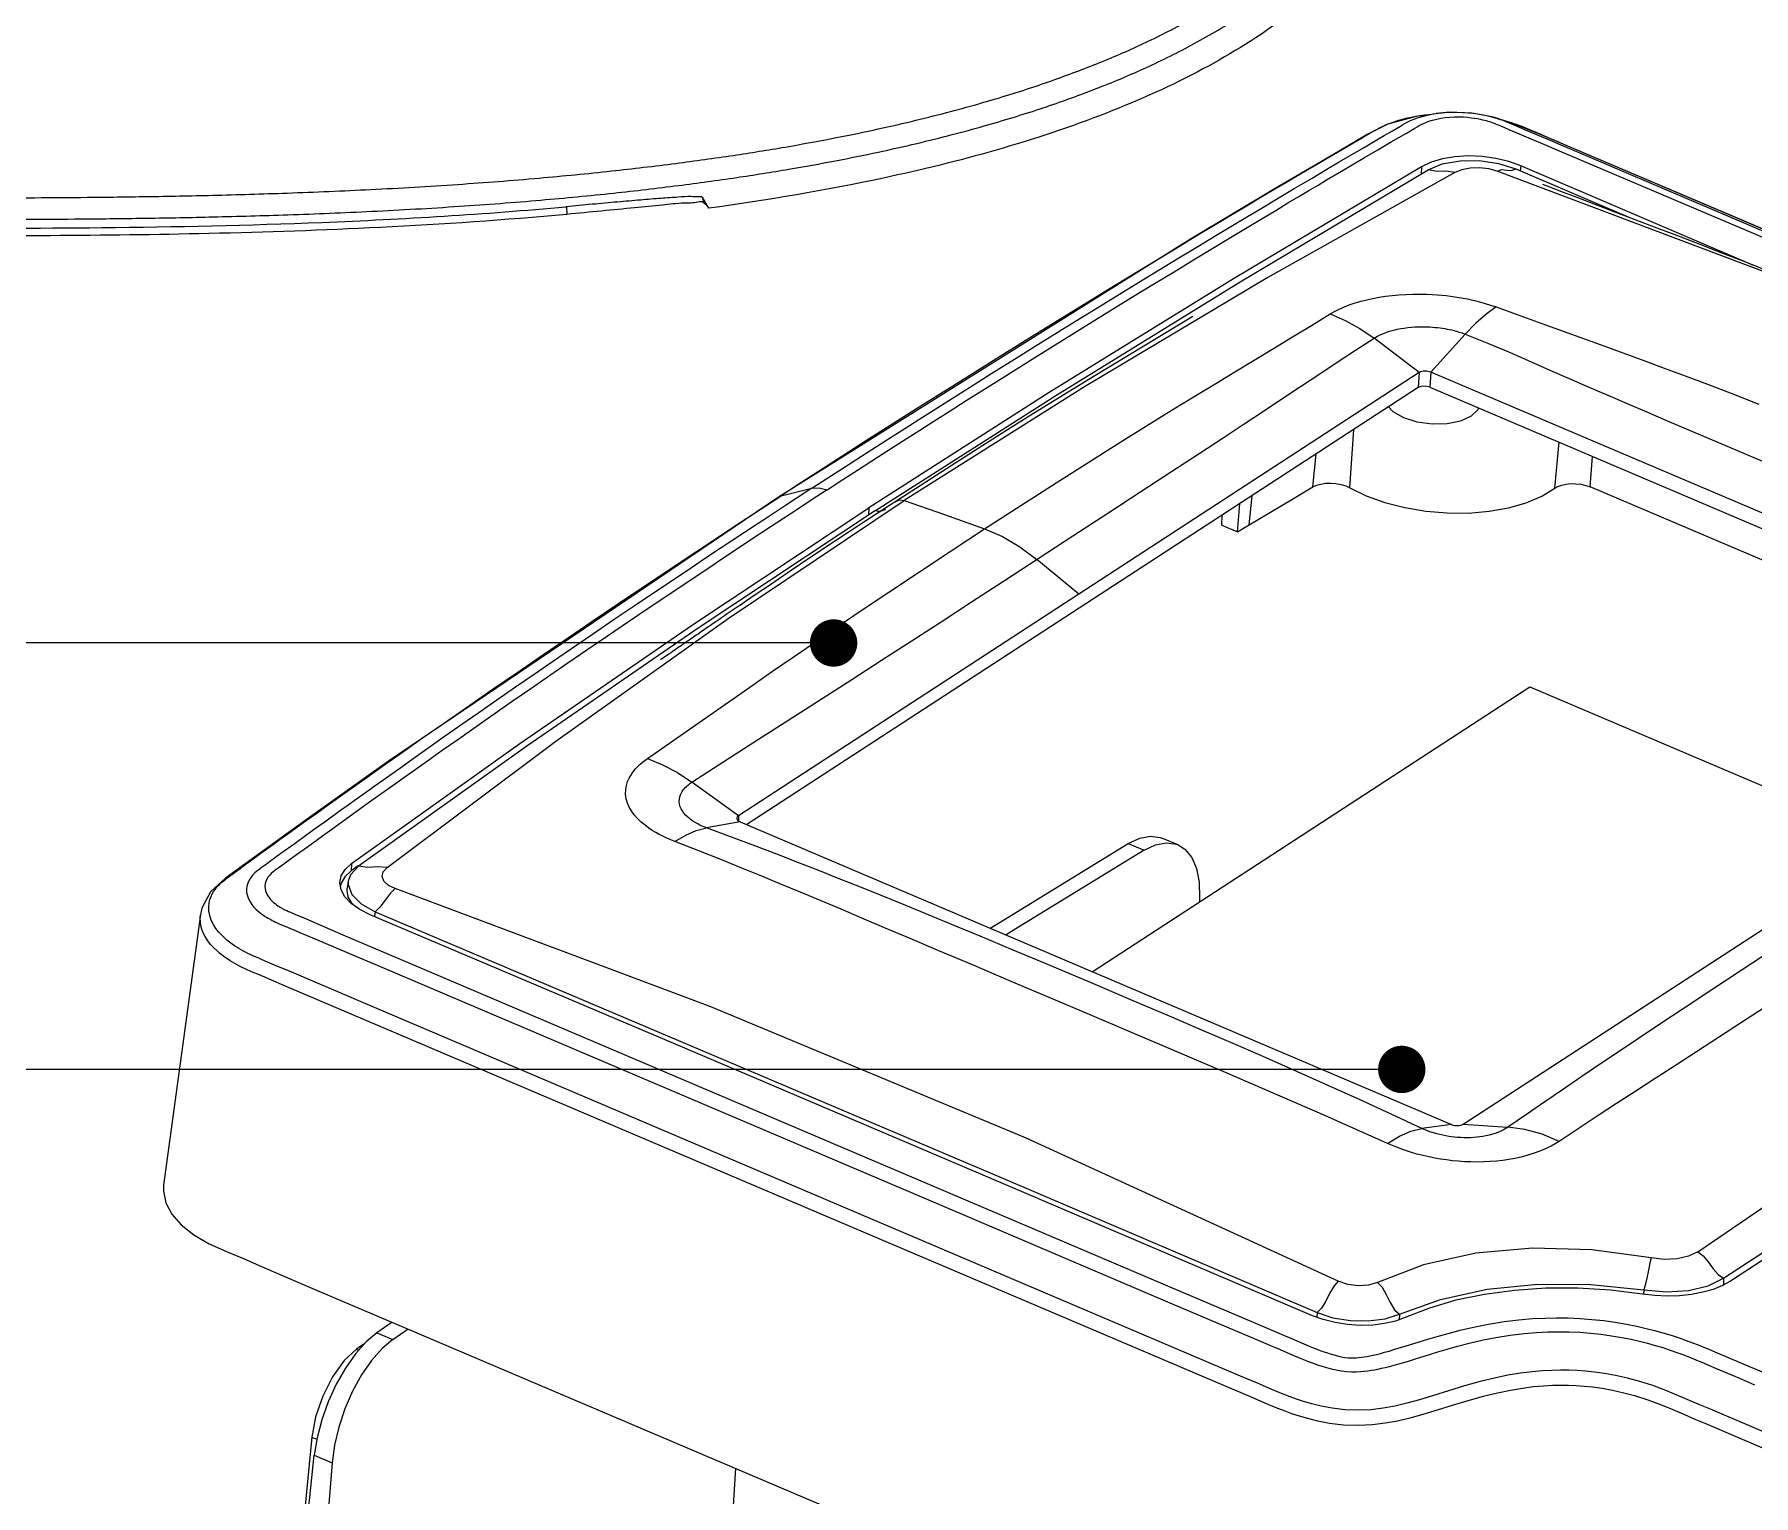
# Model space of a CAD drawing. Header units: millimetres. Extents: x 4697 to 5264, y 321 to 714.
# Drawn here: x 4795.5 to 4852.2, y 403.9 to 452.1 of the extents above; entities that cross this region are included whole.
import ezdxf

# ---------------------------------------------------------------- set-up
doc = ezdxf.new("R2010")
doc.units = ezdxf.units.MM
doc.layers.add('from', color=7, linetype='Continuous', lineweight=13)
doc.styles.add('wuwei', font='SimSun.ttf', dxfattribs={"width": 0.8, "oblique": 10})
doc.dimstyles.new('wuwei', dxfattribs={"dimscale": 2.5, "dimtxt": 2.5, "dimasz": 1.5, "dimexe": 0.3, "dimexo": 0.3, "dimgap": 0.5, "dimtad": 1, "dimdsep": 46, "dimtxsty": 'wuwei', "dimcen": 0, "dimclrd": 42, "dimclre": 82, "dimclrt": 82, "dimazin": 2, "dimtfac": 1, "dimtofl": 0, "dimtmove": 0, "dimatfit": 3, "dimfxl": 0, "dimlwd": 5, "dimlwe": 5, "dimarcsym": 0})

# ---------------------------------------------------------------- blocks, each defined once
blk = doc.blocks.new('A$C41F52299')
at = {"color": 7, "linetype": 'Continuous'}
for p, q in [((76.98, 200.95), (77.45, 201.23)), ((77.85, 200.83), (78.32, 201.11)), ((78.64, 201.85), (79.6, 201.99)), ((78.9, 201.88), (78.65, 201.85)), ((79.16, 201.91), (78.9, 201.88)), ((79.6, 201.99), (79.75, 202.01)), ((83.31, 201.67), (83.36, 201.66)), ((84.17, 201.4), (83.31, 201.67)), ((83.36, 201.66), (83.43, 201.63)), ((84.17, 201.4), (84.09, 201.42)), ((84.26, 201.37), (84.17, 201.4)), ((86.04, 200.65), (84.26, 201.37)), ((75.23, 199.93), (76.03, 200.4)), ((76.03, 200.4), (76.48, 200.66)), ((76.1, 199.81), (76.9, 200.28)), ((76.48, 200.66), (76.98, 200.95)), ((76.9, 200.28), (77.35, 200.54)), ((77.35, 200.54), (77.85, 200.83)), ((84.43, 200.83), (85.28, 200.47)), ((85.04, 200.97), (85.89, 200.6)), ((143.15, 176.35), (86.04, 200.65)), ((73.19, 199.37), (72.28, 198.83)), ((73.04, 198.64), (73.78, 199.08)), ((73.78, 199.08), (74.43, 199.46)), ((74.43, 199.46), (75.23, 199.93)), ((74.66, 198.96), (75.3, 199.34)), ((75.3, 199.34), (76.1, 199.81)), ((79.29, 199.06), (78.72, 198.79)), ((84.67, 198.85), (83.96, 199.11)), ((86.84, 199.81), (138.7, 177.74)), ((87.45, 199.94), (129.68, 181.97)), ((78.72, 198.79), (67.43, 192.07)), ((67.83, 191.9), (79.11, 198.6)), ((80.72, 198.45), (69.5, 192.16)), ((72.15, 198.11), (73.04, 198.64)), ((73.02, 198), (73.91, 198.52)), ((73.91, 198.52), (74.66, 198.96)), ((78.72, 198.79), (78.7, 198.35)), ((102.14, 191.4), (83.26, 198.53)), ((84.38, 198.66), (91.14, 195.77)), ((84.67, 198.85), (84.64, 198.55)), ((98.59, 192.9), (84.67, 198.85)), ((86.15, 197.67), (86, 197.73)), ((86.42, 197.56), (86.15, 197.67)), ((86.78, 197.43), (86.42, 197.56)), ((87.23, 197.25), (86.78, 197.43)), ((87.9, 197), (87.23, 197.25)), ((90.27, 196.1), (87.9, 197)), ((92.37, 195.3), (90.27, 196.1)), ((94.02, 194.67), (92.37, 195.3)), ((64.86, 194.45), (40.14, 178.98)), ((95.43, 194.13), (94.02, 194.67)), ((96.78, 193.6), (95.43, 194.13)), ((98.06, 193.11), (96.78, 193.6)), ((99.85, 192.4), (98.06, 193.11)), ((67.43, 192.07), (56.38, 185.26)), ((56.78, 185.08), (67.83, 191.9)), ((65, 189.82), (59.11, 186.26)), ((79.28, 186.47), (81.34, 188.76)), ((78.58, 186.45), (75.87, 188.52)), ((78.58, 186.45), (37.74, 159.87)), ((59.11, 186.26), (57.16, 185.05)), ((78.58, 186.45), (78.52, 185.56)), ((79.28, 186.47), (79.22, 185.57)), ((121.94, 168.32), (79.28, 186.47)), ((78.52, 185.56), (38.25, 159.34)), ((56.38, 185.26), (45.56, 178.34)), ((45.97, 178.17), (56.78, 185.08)), ((57.16, 185.05), (55.28, 183.89)), ((79.22, 185.57), (121.48, 167.59)), ((55.28, 183.89), (53.5, 182.77)), ((53.5, 182.77), (51.84, 181.72)), ((74.41, 179.53), (74.65, 183.04)), ((51.84, 181.72), (50.22, 180.68)), ((72.19, 179.59), (72.39, 181.56)), ((86.71, 179.51), (86.98, 182.27)), ((50.22, 180.68), (48.63, 179.66)), ((88.84, 179.59), (88.97, 181.42)), ((40.3, 179.05), (42.15, 179.51)), ((42.15, 179.51), (43.1, 180.13)), ((48.63, 179.66), (46.53, 178.29)), ((119.73, 166.44), (88.84, 179.59)), ((37.12, 171.7), (47.69, 178.78)), ((39.05, 178.24), (40.3, 179.05)), ((40.5, 178.43), (39.54, 177.8)), ((40.14, 178.98), (40.3, 179.05)), ((67.68, 176.9), (67.81, 178.58)), ((68.38, 177.32), (68.55, 179.06)), ((45.97, 178.17), (35.39, 171.16)), ((37.85, 177.45), (39.05, 178.24)), ((46.53, 178.29), (45.09, 177.35)), ((45.56, 178.34), (45.55, 177.91)), ((46.57, 178.26), (46.57, 178.26)), ((66.73, 177.3), (66.76, 177.9)), ((43.63, 176.39), (42.09, 175.37)), ((45.09, 177.35), (43.63, 176.39)), ((66.73, 177.3), (67.68, 176.9)), ((42.09, 175.37), (40.85, 174.54)), ((40.85, 174.54), (40.15, 174.06)), ((58.16, 173.16), (55.64, 175.24)), ((39.2, 173.42), (38.8, 173.16)), ((39.6, 173.69), (39.2, 173.42)), ((40.15, 174.06), (39.6, 173.69)), ((37.49, 172.26), (37.25, 172.1)), ((37.67, 172.39), (37.49, 172.26)), ((37.92, 172.55), (37.67, 172.39)), ((38.23, 172.77), (37.92, 172.55)), ((38.48, 172.94), (38.23, 172.77)), ((38.8, 173.16), (38.48, 172.94)), ((26.78, 164.35), (37.12, 171.7)), ((35.95, 171.21), (35.79, 171.1)), ((36.06, 171.28), (35.95, 171.21)), ((36.22, 171.4), (36.06, 171.28)), ((36.39, 171.51), (36.22, 171.4)), ((36.56, 171.63), (36.39, 171.51)), ((36.73, 171.74), (36.56, 171.63)), ((36.9, 171.86), (36.73, 171.74)), ((37.07, 171.98), (36.9, 171.86)), ((37.25, 172.1), (37.07, 171.98)), ((35.39, 171.16), (25.04, 164.05)), ((34.66, 170.32), (34.57, 170.26)), ((34.76, 170.39), (34.66, 170.32)), ((34.86, 170.46), (34.76, 170.39)), ((34.96, 170.53), (34.86, 170.46)), ((35.06, 170.6), (34.96, 170.53)), ((35.21, 170.7), (35.06, 170.6)), ((35.32, 170.77), (35.21, 170.7)), ((35.42, 170.85), (35.32, 170.77)), ((35.52, 170.92), (35.42, 170.85)), ((35.68, 171.03), (35.52, 170.92)), ((35.79, 171.1), (35.68, 171.03)), ((34.11, 169.94), (34.02, 169.88)), ((34.33, 170.09), (34.24, 170.03)), ((34.42, 170.16), (34.33, 170.09)), ((58.96, 150.52), (85.22, 167.61)), ((81.21, 141.37), (122.05, 167.95)), ((85.22, 167.61), (107.17, 158.27)), ((14.52, 157), (24.63, 164.21)), ((25.04, 164.05), (14.94, 156.84)), ((16.66, 156.76), (26.78, 164.35)), ((32.29, 163.31), (34.47, 164.82)), ((37.74, 159.87), (34.95, 161.88)), ((37.74, 159.87), (37.74, 159.57)), ((12.42, 159.14), (11.85, 158.72)), ((13.08, 159.61), (12.42, 159.14)), ((13.35, 159.05), (12.78, 158.64)), ((14.01, 159.53), (13.35, 159.05)), ((37.85, 159.51), (35.83, 159.14)), ((37.77, 159.55), (37.85, 159.51)), ((37.85, 159.51), (80.51, 141.35)), ((11.14, 158.21), (10.29, 157.6)), ((11.85, 158.72), (11.14, 158.21)), ((11.88, 157.99), (11.22, 157.52)), ((12.78, 158.64), (11.88, 157.99)), ((53.33, 153.44), (61.12, 158.2)), ((61.12, 158.2), (62.07, 157.8)), ((62.07, 157.8), (62.76, 158.13)), ((62.76, 158.13), (63.42, 158.25)), ((64.11, 158.12), (63.14, 158.53)), ((8.47, 157.17), (9.09, 157.62)), ((10.29, 157.6), (9.61, 157.1)), ((11.22, 157.52), (10.54, 157.02)), ((14.14, 156.65), (14.52, 157)), ((14.94, 156.84), (14.46, 156.33)), ((14.52, 157), (14.51, 156.56)), ((14.93, 156.86), (14.51, 156.56)), ((13.9, 155.42), (13.82, 155.86)), ((13.9, 155.83), (13.86, 155.66)), ((14.13, 156.21), (13.9, 155.83)), ((14.51, 156.56), (14.13, 156.21)), ((14.33, 155.95), (14.27, 155.52)), ((14.46, 156.33), (14.33, 155.95)), ((14.13, 155), (13.9, 155.42)), ((65.4, 154.94), (65.39, 154.71)), ((5.47, 153.94), (3.26, 137.71)), ((11.76, 153.7), (12.08, 153.56)), ((15.1, 154.58), (15.94, 154.11)), ((34.52, 145.93), (15.65, 153.92)), ((15.94, 154.11), (15.91, 153.82)), ((11.11, 153.01), (11.43, 152.88)), ((11.43, 152.88), (12.8, 152.29)), ((14.01, 152.74), (18.1, 151)), ((52.84, 153.13), (53.33, 153.44)), ((9.91, 150.92), (9.63, 151.04)), ((10.94, 150.49), (9.91, 150.92)), ((18.1, 151), (64.42, 131.29)), ((9.59, 150.07), (9.32, 150.19)), ((10.61, 149.63), (9.59, 150.07)), ((14.5, 147.98), (10.61, 149.63)), ((14.82, 148.83), (10.94, 150.49)), ((67.86, 126.26), (14.82, 148.83)), ((67, 125.64), (14.5, 147.98)), ((97.91, 147.47), (93.88, 144.86)), ((80.51, 141.35), (78.73, 141.12)), ((81.21, 141.37), (83.9, 141.19)), ((53.64, 138.11), (72.46, 130.08)), ((96.83, 132.14), (96.82, 131.7)), ((64.42, 131.29), (67.67, 129.91)), ((88.87, 131.76), (92.05, 131.44)), ((92.7, 131.1), (91.96, 131.19)), ((92.05, 131.44), (92.02, 131.18)), ((92.13, 131.72), (92.05, 131.44)), ((96.76, 131.7), (96.2, 131.47)), ((97.24, 131.96), (96.76, 131.7)), ((63.76, 130.61), (67.01, 129.22)), ((72.46, 130.08), (72.43, 129.8)), ((77.39, 129.99), (77.38, 129.65)), ((16.97, 129.5), (16.05, 128.87)), ((17, 128.47), (17.92, 129.1)), ((67.01, 129.22), (68.81, 128.46)), ((67.67, 129.91), (69.46, 129.15)), ((69.46, 129.15), (70.44, 128.73)), ((72.82, 129.66), (72.17, 129.89)), ((77.74, 129.79), (77.16, 129.57)), ((15.32, 128.23), (14.82, 127.88)), ((14.82, 127.88), (14.96, 127.82)), ((16.05, 128.87), (17, 128.47)), ((68.81, 128.46), (69.79, 128.04)), ((96.31, 127.73), (97.24, 127.33)), ((97.24, 127.33), (98.43, 126.82)), ((84.65, 126.44), (83.9, 126.32)), ((85.35, 126.53), (84.65, 126.44)), ((97.78, 126.14), (98.68, 125.75)), ((96.04, 124.28), (95.45, 124.53)), ((105.76, 120.14), (96.04, 124.28)), ((105.44, 119.28), (95.72, 123.42)), ((12.15, 122.61), (11.51, 116.04)), ((12.15, 122.61), (12.44, 122.48)), ((12.46, 122.57), (12.29, 121.53)), ((11.73, 116.19), (12.29, 121.53)), ((12.29, 121.53), (13.36, 121.07)), ((13.36, 121.07), (12.93, 115.68)), ((37.57, 120.74), (37.24, 115.65))]:
    blk.add_line(p, q, dxfattribs=at)
for points in [[(78.64, 201.85), (78.39, 201.81), (76.69, 201.34), (75.46, 200.72), (74.17, 199.97), (72.47, 198.97), (69.94, 197.48), (64.86, 194.45)], [(78.64, 201.85), (78.48, 201.82), (78.1, 201.75), (77.78, 201.68), (77.5, 201.61), (77.26, 201.54), (77.05, 201.47), (76.87, 201.4), (76.7, 201.34), (76.54, 201.28), (76.4, 201.21), (76.25, 201.14), (76.09, 201.05), (75.92, 200.96), (75.74, 200.86), (75.55, 200.74), (75.34, 200.62), (75.12, 200.49), (74.6, 200.19)], [(77.45, 201.23), (77.58, 201.3), (77.72, 201.38), (77.86, 201.46), (78.02, 201.54)], [(78.02, 201.54), (78.22, 201.63), (78.47, 201.72), (78.75, 201.81), (79.07, 201.89), (79.4, 201.96), (79.56, 201.98)], [(78.32, 201.11), (78.45, 201.18), (78.58, 201.26), (78.7, 201.32), (78.83, 201.39)], [(78.83, 201.39), (78.97, 201.45), (79.16, 201.52), (79.38, 201.59), (79.63, 201.65), (79.87, 201.7), (80.14, 201.74), (80.42, 201.77), (80.69, 201.78), (80.96, 201.78), (81.23, 201.78), (81.48, 201.76), (81.7, 201.73), (81.9, 201.71), (82.07, 201.68), (82.23, 201.65), (82.37, 201.61), (82.49, 201.58), (82.6, 201.56), (82.69, 201.53), (82.78, 201.51), (82.85, 201.48), (82.92, 201.46), (82.99, 201.43), (83.07, 201.41), (83.16, 201.37), (83.26, 201.33), (83.37, 201.28), (83.5, 201.23), (83.65, 201.17)], [(83.36, 201.66), (82.96, 201.78), (81.74, 202.01), (80.39, 202.06), (79.6, 201.99)], [(79.75, 202.01), (80.12, 202.04), (80.48, 202.06), (80.84, 202.06), (81.19, 202.05), (81.51, 202.03), (81.81, 202), (82.07, 201.96), (82.31, 201.92), (82.52, 201.88), (82.7, 201.84), (82.85, 201.8), (82.99, 201.77), (83.11, 201.73), (83.22, 201.7), (83.31, 201.67)], [(83.43, 201.63), (83.53, 201.6), (83.63, 201.56)], [(83.63, 201.56), (83.73, 201.52), (83.85, 201.47), (83.97, 201.42)], [(83.65, 201.17), (83.96, 201.03), (84.43, 200.83)], [(84.09, 201.42), (83.92, 201.47), (83.74, 201.53), (83.67, 201.54)], [(83.97, 201.42), (84.11, 201.37), (84.26, 201.3)], [(85.45, 200.9), (85.25, 200.99), (85.07, 201.07), (84.89, 201.14), (84.73, 201.2), (84.57, 201.26), (84.41, 201.32), (84.26, 201.37)], [(84.26, 201.3), (84.57, 201.17), (85.04, 200.97)], [(74.6, 200.19), (74.3, 200.01), (73.19, 199.37)], [(85.28, 200.47), (85.96, 200.18), (86.23, 200.06), (86.84, 199.81)], [(86.85, 200.3), (86.51, 200.45), (86.2, 200.58), (85.93, 200.7), (85.45, 200.9)], [(85.89, 200.6), (86.57, 200.32), (86.84, 200.2), (87.45, 199.94)], [(91.11, 198.49), (88.62, 199.55), (88.11, 199.77), (87.64, 199.97), (86.85, 200.3)], [(79.11, 198.6), (79.96, 198.96), (81.03, 199.15), (82.17, 199.16), (83.34, 198.99), (84.38, 198.66)], [(83.96, 199.11), (83.17, 199.29), (82.35, 199.4), (81.53, 199.44), (80.72, 199.39), (79.97, 199.26), (79.29, 199.06)], [(72.28, 198.83), (71.75, 198.52), (71.17, 198.18), (70.52, 197.79), (69.81, 197.38), (69.04, 196.92), (68.2, 196.42), (67.28, 195.87), (66.28, 195.27), (65.2, 194.63), (64.04, 193.92), (62.77, 193.16), (61.41, 192.33), (59.93, 191.43), (58.32, 190.44), (56.62, 189.4), (54.94, 188.36), (53.39, 187.39), (51.93, 186.48), (50.43, 185.54), (48.8, 184.51), (47.07, 183.41), (45.43, 182.37), (44.01, 181.46), (42.77, 180.65)], [(43.1, 180.13), (43.98, 180.7), (44.78, 181.21), (45.52, 181.69), (46.24, 182.15), (46.96, 182.61), (47.72, 183.1), (48.56, 183.63), (49.48, 184.22), (50.51, 184.87), (51.66, 185.6), (52.94, 186.41), (54.3, 187.26), (55.69, 188.13), (57.01, 188.95), (58.22, 189.7), (59.4, 190.42), (60.6, 191.16), (61.8, 191.9), (62.98, 192.62), (64.15, 193.33), (65.3, 194.02), (66.38, 194.67), (67.37, 195.27), (68.27, 195.81), (69.09, 196.3), (69.82, 196.73), (70.47, 197.12), (71.08, 197.48), (71.63, 197.81), (72.15, 198.11)], [(80.72, 198.45), (80.18, 198.53), (79.63, 198.5), (79.11, 198.6)], [(83.26, 198.53), (82.76, 198.66), (82.2, 198.72), (81.64, 198.7), (81.13, 198.61), (80.72, 198.45)], [(83.26, 198.53), (83.54, 198.62), (83.82, 198.59), (84.1, 198.56), (84.38, 198.66)], [(149.25, 171.13), (149.41, 171.54), (149.51, 171.92), (149.53, 172.3), (149.44, 172.72), (149.21, 173.13), (148.88, 173.5), (148.51, 173.81), (148.13, 174.07), (147.77, 174.29), (147.42, 174.48), (147.08, 174.65), (146.74, 174.81), (146.4, 174.96), (146.03, 175.12), (145.62, 175.3), (145.16, 175.49), (144.67, 175.7), (144.15, 175.92), (91.11, 198.49)], [(43.06, 179.41), (44.01, 180.03), (44.88, 180.6), (45.68, 181.11), (46.42, 181.59), (47.14, 182.05), (47.86, 182.51), (48.62, 183), (49.45, 183.53), (50.38, 184.12), (51.4, 184.77), (52.55, 185.5), (53.83, 186.3), (55.19, 187.15), (56.58, 188.02), (57.9, 188.84), (59.11, 189.59), (60.28, 190.31), (61.48, 191.05), (62.69, 191.79), (63.87, 192.5), (65.04, 193.22), (66.19, 193.91), (67.26, 194.56), (68.25, 195.16), (69.15, 195.7), (69.97, 196.18), (70.69, 196.62), (71.35, 197.01), (71.95, 197.36), (72.51, 197.69), (73.02, 198)], [(69.5, 192.16), (58.49, 185.6), (47.69, 178.78)], [(73.24, 189.97), (73.62, 190.18), (74, 190.36), (74.38, 190.51), (74.74, 190.63), (75.09, 190.73), (75.43, 190.82), (75.79, 190.9), (76.17, 190.97), (76.56, 191.03), (76.95, 191.08), (77.35, 191.12), (77.77, 191.14), (78.2, 191.16), (78.63, 191.16), (79.02, 191.15), (79.36, 191.14), (79.66, 191.12), (79.94, 191.09), (80.2, 191.07), (80.46, 191.03), (80.71, 191), (80.97, 190.96), (81.22, 190.91), (81.47, 190.87), (81.72, 190.81), (81.97, 190.75), (82.25, 190.68), (82.54, 190.6), (82.86, 190.5), (83.19, 190.39)], [(65.17, 185.07), (66.37, 185.8), (67.52, 186.5), (68.68, 187.19), (69.83, 187.89), (70.97, 188.59), (72.11, 189.28), (73.24, 189.97)], [(73.24, 189.97), (74.14, 189.58), (75.01, 189.1), (75.87, 188.52)], [(83.19, 190.39), (82.57, 189.94), (81.95, 189.4), (81.34, 188.76)], [(83.19, 190.39), (84.61, 189.87), (85.94, 189.39), (87.21, 188.94), (88.43, 188.49), (89.64, 188.06), (90.84, 187.62), (92.05, 187.17), (93.27, 186.72), (94.53, 186.25), (95.86, 185.75), (97.32, 185.19), (98.94, 184.56)], [(75.87, 188.52), (76.07, 188.64), (76.28, 188.74), (76.49, 188.82), (76.68, 188.89), (76.87, 188.95), (77.06, 189), (77.26, 189.05), (77.47, 189.09), (77.68, 189.12), (77.89, 189.15), (78.11, 189.17), (78.34, 189.19), (78.58, 189.2), (78.81, 189.2), (79.03, 189.19), (79.22, 189.19), (79.38, 189.18), (79.54, 189.16), (79.68, 189.15), (79.83, 189.13), (79.97, 189.11), (80.11, 189.09), (80.25, 189.06), (80.38, 189.04), (80.52, 189.01), (80.66, 188.97), (80.81, 188.93), (80.98, 188.88), (81.15, 188.83), (81.34, 188.76)], [(81.34, 188.76), (82.73, 188.19), (84.03, 187.65), (85.25, 187.12), (86.42, 186.6), (87.58, 186.1), (88.72, 185.6), (89.88, 185.09), (91.05, 184.59), (92.26, 184.07), (93.55, 183.52), (94.96, 182.92), (96.53, 182.25), (98.27, 181.51), (100.2, 180.69)], [(57.8, 176.65), (59.9, 178.02), (61.88, 179.32), (63.72, 180.51), (65.37, 181.6), (66.81, 182.54), (68.08, 183.38), (69.23, 184.14), (70.34, 184.87), (71.45, 185.61), (72.55, 186.34), (73.66, 187.08), (74.76, 187.8), (75.87, 188.52)], [(79.22, 185.57), (79.04, 185.62), (78.85, 185.64), (78.67, 185.62), (78.52, 185.56)], [(79.28, 186.47), (79.19, 186.5), (79.1, 186.52), (79.01, 186.53), (78.92, 186.54), (78.82, 186.53), (78.73, 186.52), (78.65, 186.49), (78.58, 186.45)], [(52.49, 177.07), (54.67, 178.48), (56.79, 179.84), (58.81, 181.12), (60.68, 182.3), (62.37, 183.35), (63.86, 184.27), (65.17, 185.07)], [(77.65, 183.74), (77.01, 184.1), (76.73, 184.39)], [(82.13, 184.33), (82.09, 184.22), (81.69, 183.83), (81.05, 183.54), (80.25, 183.38), (79.35, 183.36), (78.46, 183.48), (77.65, 183.74)], [(42.77, 180.65), (41.55, 179.87), (40.3, 179.05)], [(42.15, 179.51), (41.21, 178.89), (40.5, 178.43)], [(42.15, 179.51), (42.59, 179.54), (43.06, 179.41)], [(68.38, 177.32), (69.65, 178.08), (70.93, 178.84), (72.19, 179.59)], [(72.19, 179.59), (72.41, 179.69), (72.67, 179.76), (72.96, 179.81), (73.27, 179.82), (73.58, 179.79), (73.89, 179.73), (74.17, 179.65), (74.41, 179.53)], [(74.41, 179.53), (75.4, 179.05), (76.51, 178.65), (77.71, 178.35), (78.97, 178.13), (80.26, 178.03), (81.53, 178.02), (82.77, 178.13), (83.93, 178.33), (85, 178.64), (85.93, 179.03), (86.71, 179.51)], [(86.71, 179.51), (86.89, 179.62), (87.13, 179.7), (87.39, 179.76), (87.68, 179.79), (87.98, 179.78), (88.29, 179.75), (88.58, 179.68), (88.84, 179.59)], [(40.14, 178.98), (16.75, 163.14), (11.94, 159.72), (9.64, 158.06), (8.12, 156.96), (6.97, 156.13), (6.07, 155.31), (5.55, 154.32), (5.47, 153.93)], [(43.06, 179.41), (42.11, 178.79), (41.24, 178.22), (40.44, 177.7), (39.71, 177.22), (39.01, 176.76), (38.3, 176.29), (37.56, 175.8), (36.74, 175.26), (35.84, 174.65), (34.85, 173.99), (33.74, 173.25), (32.51, 172.42), (31.21, 171.54), (29.89, 170.65), (28.65, 169.8), (27.5, 169.02), (26.41, 168.26), (25.29, 167.49), (24.17, 166.72), (23.08, 165.96), (22.01, 165.21), (20.96, 164.47), (19.97, 163.78), (19.08, 163.15), (18.26, 162.57), (17.53, 162.05), (16.88, 161.59), (16.29, 161.16), (15.75, 160.78), (15.25, 160.42), (14.8, 160.1), (14.01, 159.53)], [(47.12, 178.68), (47.2, 178.73), (47.43, 178.81), (47.69, 178.78)], [(47.69, 178.78), (50.09, 177.93), (52.49, 177.07)], [(39.54, 177.8), (38.81, 177.32), (38.1, 176.85), (37.4, 176.39), (36.65, 175.89), (35.83, 175.35), (34.93, 174.75), (33.94, 174.09), (32.83, 173.34), (31.6, 172.52), (30.29, 171.64), (28.98, 170.74), (27.73, 169.89), (26.59, 169.11), (25.49, 168.35), (24.37, 167.58), (23.25, 166.8), (22.16, 166.05), (21.09, 165.3), (20.03, 164.56), (19.05, 163.87), (18.15, 163.23), (17.34, 162.65), (16.6, 162.13), (15.95, 161.67), (15.36, 161.25), (14.82, 160.86), (14.32, 160.51), (13.87, 160.18), (13.08, 159.61)], [(17.64, 163.73), (18.79, 164.54), (20.05, 165.41), (21.42, 166.36), (22.91, 167.4), (24.5, 168.49), (26.07, 169.57), (27.54, 170.57), (28.94, 171.52), (30.37, 172.48), (31.94, 173.54), (33.62, 174.66), (35.22, 175.72), (36.61, 176.64), (37.85, 177.45)], [(24.63, 164.21), (34.98, 171.33), (45.56, 178.34)], [(45.97, 178.17), (46.11, 178.13), (46.26, 178.13)], [(46.26, 178.13), (46.4, 178.17), (46.55, 178.24), (46.57, 178.26)], [(34.95, 161.88), (37.21, 163.35), (39.17, 164.61), (40.98, 165.76), (42.76, 166.9), (44.55, 168.05), (46.32, 169.2), (48.09, 170.34), (49.89, 171.51), (51.72, 172.7), (53.63, 173.94), (57.8, 176.65)], [(43.26, 170.92), (44.99, 172.1), (46.76, 173.29), (48.59, 174.51), (50.49, 175.76), (52.49, 177.07)], [(52.49, 177.07), (53.57, 176.61), (54.62, 175.99), (55.64, 175.24)], [(67.68, 176.9), (68.03, 177.11), (68.38, 177.32)], [(34.57, 170.26), (34.52, 170.22), (34.42, 170.16)], [(34.47, 164.82), (38.08, 167.34), (39.79, 168.54), (41.52, 169.73), (43.26, 170.92)], [(33.65, 169.62), (33.61, 169.59), (33.57, 169.57), (33.07, 169.22)], [(33.76, 169.7), (33.72, 169.67), (33.65, 169.62)], [(33.89, 169.79), (33.85, 169.76), (33.76, 169.7)], [(34.02, 169.88), (33.97, 169.85), (33.89, 169.79)], [(34.24, 170.03), (34.19, 170), (34.11, 169.94)], [(9.09, 157.62), (9.83, 158.15), (10.25, 158.46), (10.71, 158.79), (11.23, 159.17), (11.81, 159.58), (12.44, 160.03), (13.12, 160.52), (13.88, 161.06), (14.71, 161.65), (15.61, 162.29), (16.58, 162.98), (17.64, 163.73)], [(33.93, 158.32), (33.68, 158.42), (33.44, 158.53), (33.21, 158.64), (32.99, 158.75), (32.78, 158.87), (32.57, 158.99), (32.36, 159.13), (32.14, 159.3), (31.91, 159.49), (31.69, 159.71), (31.49, 159.93), (31.32, 160.16), (31.19, 160.38), (31.09, 160.62), (31.01, 160.89), (30.97, 161.17), (30.98, 161.44), (31.02, 161.69), (31.09, 161.92), (31.18, 162.12), (31.28, 162.29), (31.38, 162.45), (31.48, 162.58), (31.59, 162.71), (31.71, 162.83), (31.84, 162.96), (31.98, 163.08), (32.13, 163.19), (32.29, 163.31)], [(32.29, 163.31), (33.19, 162.93), (34.08, 162.46), (34.95, 161.88)], [(35.83, 159.14), (35.69, 159.2), (35.55, 159.25), (35.42, 159.31), (35.3, 159.38), (35.18, 159.44), (35.07, 159.51), (34.95, 159.59), (34.83, 159.68), (34.7, 159.79), (34.57, 159.91), (34.46, 160.03), (34.38, 160.16), (34.31, 160.28), (34.25, 160.41), (34.21, 160.56), (34.19, 160.72), (34.2, 160.86), (34.22, 161), (34.27, 161.13), (34.32, 161.24), (34.37, 161.33), (34.43, 161.42), (34.49, 161.49), (34.55, 161.56), (34.62, 161.63), (34.69, 161.69), (34.77, 161.75), (34.85, 161.82), (34.95, 161.88)], [(37.74, 159.87), (37.69, 159.83), (37.66, 159.78), (37.64, 159.74), (37.64, 159.73)], [(33.93, 158.32), (34.58, 158.71), (35.21, 158.98), (35.83, 159.14)], [(78.73, 141.12), (76.89, 141.98), (75.03, 142.83), (73.16, 143.67), (71.27, 144.52), (69.39, 145.35), (67.55, 146.15), (65.68, 146.96), (63.59, 147.85), (61.27, 148.84), (58.85, 149.87), (56.44, 150.89), (54.21, 151.82), (52.23, 152.65), (50.48, 153.38), (48.94, 154.01), (47.55, 154.58), (46.27, 155.1), (45.03, 155.6), (43.79, 156.09), (42.56, 156.58), (41.31, 157.07), (40.04, 157.56), (38.72, 158.06), (37.32, 158.58), (35.83, 159.14)], [(37.64, 159.73), (37.65, 159.69), (37.67, 159.64), (37.71, 159.59), (37.77, 159.55)], [(76.67, 140.22), (74.8, 141.06), (72.91, 141.9), (70.98, 142.74), (69.04, 143.58), (67.1, 144.41), (65.21, 145.22), (63.3, 146.03), (61.17, 146.94), (58.83, 147.94), (56.38, 148.98), (53.96, 150), (51.73, 150.95), (49.76, 151.78), (48.03, 152.52), (46.51, 153.16), (45.15, 153.73), (43.9, 154.26), (42.7, 154.76), (41.51, 155.26), (40.33, 155.75), (39.14, 156.24), (37.94, 156.73), (36.69, 157.24), (35.36, 157.77), (33.93, 158.32)], [(62.07, 157.8), (54.28, 153.03), (53.79, 152.73)], [(61.12, 158.2), (61.81, 158.53), (62.46, 158.65), (63.04, 158.57), (63.14, 158.53)], [(63.42, 158.25), (64.01, 158.16), (64.11, 158.12)], [(64.11, 158.12), (64.52, 157.86), (64.93, 157.37), (65.22, 156.7), (65.38, 155.88), (65.4, 154.94)], [(7.76, 156.65), (8.21, 156.98), (8.47, 157.17)], [(9.19, 156.8), (9.08, 156.72), (8.96, 156.63), (8.85, 156.54), (8.73, 156.44), (8.61, 156.32), (8.49, 156.17), (8.38, 156.01), (8.3, 155.82), (8.24, 155.64), (8.22, 155.45), (8.23, 155.26), (8.28, 155.06), (8.35, 154.88), (8.44, 154.7), (8.55, 154.54), (8.67, 154.39), (8.79, 154.27), (8.92, 154.15), (9.04, 154.05), (9.15, 153.97), (9.25, 153.9), (9.35, 153.83), (9.43, 153.78), (9.52, 153.73), (9.6, 153.68), (9.69, 153.64), (9.77, 153.59), (9.87, 153.55), (9.96, 153.5), (10.07, 153.46), (10.19, 153.4), (10.33, 153.34), (10.48, 153.28), (11.11, 153.01)], [(9.61, 157.1), (9.4, 156.95), (9.19, 156.8)], [(10.54, 157.02), (10.33, 156.87), (10.12, 156.72)], [(16.66, 156.76), (16.09, 156.81), (15.49, 156.76), (14.94, 156.84)], [(17.15, 155.5), (16.74, 155.69), (16.47, 155.94), (16.37, 156.22), (16.43, 156.5), (16.66, 156.76)], [(9.63, 151.04), (9.16, 151.24), (8.96, 151.33), (8.77, 151.41), (8.61, 151.48), (8.45, 151.55), (8.31, 151.62), (8.17, 151.69), (8.04, 151.76), (7.91, 151.83), (7.77, 151.91), (7.64, 151.99), (7.51, 152.08), (7.36, 152.18), (7.21, 152.3), (7.05, 152.42), (6.88, 152.57), (6.72, 152.73), (6.55, 152.92), (6.39, 153.12), (6.25, 153.35), (6.12, 153.61), (6.03, 153.88), (5.98, 154.15), (5.97, 154.41), (5.99, 154.64), (6.04, 154.85), (6.11, 155.03), (6.18, 155.19), (6.26, 155.32), (6.34, 155.45), (6.43, 155.56), (6.51, 155.66), (6.6, 155.75), (6.69, 155.84), (6.8, 155.93), (6.92, 156.03), (7.06, 156.14), (7.21, 156.25), (7.38, 156.37), (7.56, 156.51), (7.76, 156.65)], [(10.12, 156.72), (10.01, 156.64), (9.9, 156.56), (9.8, 156.48), (9.71, 156.4), (9.62, 156.31), (9.53, 156.2), (9.45, 156.07), (9.38, 155.93), (9.34, 155.8), (9.33, 155.65), (9.34, 155.5), (9.37, 155.36), (9.42, 155.22), (9.49, 155.08), (9.58, 154.96), (9.67, 154.85), (9.76, 154.75), (9.85, 154.67), (9.94, 154.6), (10.03, 154.53), (10.11, 154.47), (10.19, 154.42), (10.25, 154.38), (10.32, 154.34), (10.37, 154.31), (10.43, 154.28), (10.49, 154.25), (10.57, 154.21), (10.65, 154.18), (10.75, 154.13), (10.86, 154.08), (10.99, 154.03), (11.13, 153.97), (11.76, 153.7)], [(13.82, 155.86), (13.9, 156.26), (14.14, 156.65)], [(14.33, 155.95), (14.33, 155.74), (14.54, 155.14), (15.1, 154.58)], [(15.65, 153.92), (15.03, 154.24), (14.51, 154.6), (14.13, 155)], [(14.68, 154.48), (14.54, 154.63), (14.33, 155.01), (14.26, 155.39), (14.27, 155.52)], [(17.15, 155.5), (16.85, 155.21), (16.54, 154.8), (16.23, 154.39), (15.94, 154.11)], [(73.72, 131.97), (54.95, 140.56), (36.09, 148.41), (17.15, 155.5)], [(104.18, 154.71), (102.02, 153.31), (99.93, 151.94), (97.95, 150.64), (96.12, 149.43), (94.47, 148.34), (93.01, 147.37), (91.73, 146.52), (90.56, 145.74), (89.45, 144.99), (88.34, 144.23), (87.23, 143.48), (86.11, 142.71), (85.01, 141.95), (83.9, 141.19)], [(9.32, 150.19), (8.84, 150.39), (8.63, 150.48), (8.45, 150.56), (8.27, 150.63), (8.11, 150.71), (7.96, 150.78), (7.81, 150.85), (7.67, 150.93), (7.53, 151.01), (7.39, 151.09), (7.25, 151.18), (7.1, 151.27), (6.95, 151.38), (6.78, 151.5), (6.61, 151.64), (6.44, 151.79), (6.26, 151.97), (6.08, 152.16), (5.91, 152.38), (5.75, 152.63), (5.62, 152.9), (5.52, 153.19), (5.47, 153.48), (5.46, 153.76), (5.47, 153.93)], [(15.94, 154.11), (34.81, 146.12), (53.64, 138.11)], [(107.78, 153.87), (105.61, 152.46), (103.5, 151.08), (101.48, 149.78), (99.61, 148.57), (97.91, 147.47)], [(12.08, 153.56), (12.58, 153.35), (14.01, 152.74)], [(12.8, 152.29), (15.21, 151.27), (15.69, 151.07), (16.2, 150.85)], [(16.2, 150.85), (50.08, 136.43), (63.76, 130.61)], [(95.28, 133.72), (102.84, 138.87), (110.4, 143.92), (117.95, 148.88)], [(119.88, 146.72), (112.33, 141.8), (104.78, 136.88), (97.24, 131.96)], [(72.17, 129.89), (53.35, 137.92), (34.52, 145.93)], [(93.88, 144.86), (92.72, 144.11), (91.57, 143.36), (90.41, 142.61), (89.25, 141.85), (88.11, 141.1), (86.98, 140.34)], [(80.51, 141.35), (80.6, 141.32), (80.69, 141.3), (80.78, 141.29), (80.87, 141.29), (80.96, 141.29), (81.05, 141.31), (81.14, 141.33), (81.21, 141.37)], [(96.83, 132.14), (104.37, 137.06), (111.92, 141.97)], [(76.67, 140.22), (77.39, 140.66), (78.08, 140.96), (78.73, 141.12)], [(86.98, 140.34), (86.5, 140.06), (86.01, 139.83), (85.54, 139.65), (85.1, 139.51), (84.69, 139.4), (84.31, 139.32), (83.95, 139.25), (83.59, 139.2), (83.22, 139.16), (82.84, 139.13), (82.46, 139.11), (82.07, 139.1), (81.68, 139.11), (81.3, 139.12), (80.93, 139.15), (80.57, 139.18), (80.21, 139.23), (79.86, 139.28), (79.52, 139.34), (79.17, 139.41), (78.81, 139.49), (78.44, 139.58), (78.05, 139.7), (77.63, 139.83), (77.17, 140.01), (76.67, 140.22)], [(83.9, 141.19), (83.67, 141.05), (83.43, 140.93), (83.19, 140.84), (82.97, 140.77), (82.77, 140.71), (82.58, 140.67), (82.39, 140.64), (82.21, 140.61), (82.03, 140.59), (81.84, 140.57), (81.65, 140.56), (81.46, 140.56), (81.26, 140.56), (81.07, 140.57), (80.88, 140.58), (80.7, 140.6), (80.52, 140.62), (80.35, 140.64), (80.17, 140.67), (79.99, 140.71), (79.81, 140.75), (79.63, 140.8), (79.43, 140.85), (79.21, 140.92), (78.98, 141.01), (78.73, 141.12)], [(86.98, 140.34), (85.95, 140.77), (84.92, 141.06), (83.9, 141.19)], [(3.26, 137.71), (3.25, 137.35), (3.39, 136.65), (3.75, 135.97), (4.31, 135.33), (5.07, 134.74), (5.99, 134.2), (7.03, 133.73), (8.08, 133.29), (9.12, 132.84)], [(92.48, 133.35), (88.94, 133.84), (85.38, 133.94), (81.98, 133.63), (78.83, 132.94), (76.07, 131.89)], [(92.48, 133.35), (92.4, 133.05), (92.32, 132.62), (92.22, 132.14), (92.13, 131.72)], [(95.28, 133.72), (94.73, 133.45), (94.04, 133.29), (93.27, 133.26), (92.48, 133.35)], [(95.28, 133.72), (95.6, 133.48), (95.91, 133.11), (96.21, 132.7), (96.51, 132.35), (96.83, 132.14)], [(9.12, 132.84), (11.3, 131.91), (12.43, 131.43)], [(92.05, 131.44), (93.4, 131.33), (94.72, 131.41), (95.9, 131.69), (96.83, 132.14)], [(12.43, 131.43), (46.32, 117.01), (63.14, 109.86)], [(73.72, 131.97), (73.47, 131.69), (73.22, 131.26), (72.97, 130.77), (72.71, 130.34), (72.46, 130.08)], [(76.07, 131.89), (75.54, 131.73), (74.93, 131.68), (74.29, 131.77), (73.72, 131.97)], [(76.07, 131.89), (76.35, 131.6), (76.6, 131.17), (76.84, 130.68), (77.1, 130.25), (77.39, 129.99)], [(77.39, 129.99), (79.85, 130.87), (82.66, 131.48), (85.69, 131.78), (88.87, 131.76)], [(91.96, 131.19), (90.04, 131.42), (88.1, 131.54), (86.18, 131.54), (84.3, 131.41), (82.49, 131.17), (80.78, 130.82), (79.19, 130.35), (77.74, 129.79)], [(96.2, 131.47), (95.58, 131.3), (94.91, 131.17), (94.19, 131.09), (93.45, 131.07), (92.7, 131.1)], [(72.46, 130.08), (73.4, 129.77), (74.46, 129.6), (75.52, 129.58), (76.53, 129.71), (77.39, 129.99)], [(77.16, 129.57), (76.5, 129.42), (75.79, 129.33), (75.04, 129.31), (74.28, 129.36), (73.53, 129.48), (72.82, 129.66)], [(77.74, 128.06), (78.58, 128.33), (79.09, 128.48), (79.66, 128.65), (80.31, 128.83), (81.03, 129.02), (81.84, 129.21), (82.73, 129.39), (83.67, 129.54), (84.56, 129.65), (85.38, 129.72), (86.12, 129.75), (86.82, 129.77), (87.52, 129.76), (88.23, 129.72), (88.94, 129.67), (89.64, 129.6), (90.32, 129.5), (91, 129.39), (91.62, 129.26), (92.18, 129.13), (92.69, 129), (93.19, 128.87), (93.68, 128.72), (94.16, 128.56), (94.59, 128.41), (94.97, 128.27), (95.3, 128.14), (95.58, 128.03), (95.84, 127.93), (96.08, 127.82), (96.31, 127.73)], [(78.35, 127.3), (79.19, 127.57), (79.69, 127.72), (80.25, 127.89), (80.88, 128.06), (81.57, 128.24), (82.34, 128.42), (83.18, 128.59), (84.04, 128.73), (84.87, 128.83), (85.61, 128.89), (86.29, 128.92), (86.93, 128.93), (87.56, 128.93), (88.21, 128.9), (88.85, 128.85), (89.48, 128.78), (90.11, 128.69), (90.72, 128.59), (91.28, 128.48), (91.79, 128.36), (92.26, 128.24), (92.72, 128.11), (93.18, 127.98), (93.62, 127.83), (94.02, 127.69), (94.38, 127.56), (94.68, 127.44), (94.95, 127.34), (95.2, 127.23), (95.43, 127.14), (95.66, 127.04), (95.89, 126.94), (96.35, 126.74)], [(14.82, 127.88), (14.08, 127.2), (13.39, 126.23), (12.8, 125.06), (12.37, 123.82), (12.15, 122.61)], [(17, 128.47), (16.36, 127.92), (15.73, 127.2), (15.13, 126.34), (14.59, 125.36), (14.13, 124.3), (13.76, 123.21), (13.5, 122.12), (13.36, 121.07)], [(16.05, 128.87), (15.41, 128.33), (14.77, 127.61)], [(69.79, 128.04), (70.23, 127.86), (70.99, 127.53)], [(70.44, 128.73), (70.88, 128.54), (71.65, 128.21)], [(71.65, 128.21), (71.98, 128.07), (72.27, 127.95), (72.54, 127.85), (72.79, 127.75), (73.01, 127.68), (73.23, 127.61), (73.45, 127.54), (73.68, 127.48), (73.91, 127.43), (74.12, 127.39), (74.31, 127.37), (74.49, 127.36), (74.65, 127.36), (74.8, 127.36), (74.96, 127.38), (75.12, 127.4), (75.28, 127.42), (75.45, 127.45), (75.62, 127.49), (75.81, 127.53), (76.02, 127.57), (76.25, 127.63), (76.5, 127.7), (76.77, 127.77), (77.06, 127.86), (77.38, 127.96), (77.74, 128.06)], [(14.77, 127.61), (14.16, 126.75), (13.61, 125.78), (13.13, 124.73), (12.74, 123.65), (12.46, 122.57)], [(70.99, 127.53), (71.33, 127.39), (71.64, 127.26), (71.94, 127.14), (72.22, 127.04), (72.48, 126.95), (72.74, 126.86), (73.01, 126.78), (73.3, 126.71), (73.6, 126.64), (73.91, 126.59), (74.22, 126.55), (74.51, 126.53), (74.79, 126.53), (75.05, 126.54), (75.28, 126.56), (75.49, 126.59), (75.7, 126.62), (75.89, 126.65), (76.1, 126.69), (76.31, 126.74), (76.54, 126.79), (76.8, 126.85), (77.07, 126.92), (77.35, 127), (77.66, 127.09), (77.99, 127.19), (78.35, 127.3)], [(69.74, 125.46), (68.87, 125.84), (67.86, 126.26)], [(83.9, 126.32), (83.1, 126.15), (82.23, 125.94), (81.3, 125.68)], [(86.54, 126.61), (85.97, 126.58), (85.35, 126.53)], [(95.45, 124.53), (94.13, 125.09), (93.36, 125.41), (92.58, 125.7), (91.81, 125.94), (91.06, 126.14), (90.34, 126.3), (89.69, 126.42), (89.09, 126.5), (88.55, 126.56), (88.05, 126.6), (87.56, 126.62), (87.06, 126.62), (86.54, 126.61)], [(96.35, 126.74), (96.59, 126.64), (97.78, 126.14)], [(98.43, 126.82), (99.34, 126.44), (99.7, 126.28), (107.69, 122.88)], [(69.42, 124.61), (68.55, 124.98), (67, 125.64)], [(81.5, 124.79), (80.55, 124.5), (79.65, 124.22), (78.8, 123.97), (78.01, 123.75), (77.27, 123.57), (76.54, 123.44), (75.78, 123.34), (74.93, 123.3), (74.03, 123.33), (73.2, 123.43), (72.5, 123.57), (71.9, 123.72), (71.39, 123.87), (70.94, 124.01), (70.53, 124.16), (70.16, 124.3), (69.8, 124.45), (69.42, 124.61)], [(81.3, 125.68), (80.34, 125.39), (79.43, 125.11), (78.6, 124.85), (77.83, 124.64), (77.11, 124.47), (76.42, 124.34), (75.7, 124.25), (74.92, 124.22), (74.11, 124.25), (73.35, 124.34), (72.69, 124.46), (72.13, 124.6), (71.64, 124.74), (71.21, 124.88), (70.83, 125.02), (70.47, 125.16), (70.11, 125.31), (69.74, 125.46)], [(85.43, 125.62), (84.77, 125.53), (84.05, 125.41), (83.27, 125.25), (82.42, 125.05), (81.5, 124.79)], [(95.72, 123.42), (95.13, 123.67), (94.51, 123.94), (93.81, 124.24), (93.06, 124.55), (92.3, 124.83), (91.56, 125.06), (90.85, 125.25), (90.17, 125.4), (89.54, 125.52), (88.98, 125.6), (88.47, 125.65), (88, 125.68), (87.54, 125.7), (87.07, 125.71), (86.57, 125.7), (86.03, 125.67), (85.43, 125.62)]]:
    blk.add_lwpolyline(points, dxfattribs=at)

msp = doc.modelspace()

# ---------------------------------------------------------------- linework, layer by layer
at = {"color": 7, "linetype": 'Continuous'}
for p, q in [((4817.767, 446.328), (4817.555, 446.681)), ((4817.574, 446.682), (4817.583, 446.518)), ((4817.687, 446.432), (4817.583, 446.518)), ((4813.075, 446.38), (4813.088, 446.126))]:
    msp.add_line(p, q, dxfattribs=at)
for points, start_tangent, end_tangent in [([(4834.767, 683.295), (4835.823, 683.256), (4839.534, 683.113), (4843.244, 682.957), (4845.099, 682.876), (4846.954, 682.791), (4848.809, 682.703), (4849.737, 682.658), (4850.663, 682.613), (4851.42, 682.539), (4852.167, 682.394), (4853.601, 681.895), (4854.916, 681.133), (4856.063, 680.138), (4857.001, 678.943), (4857.696, 677.592), (4858.123, 676.136), (4858.232, 675.382), (4858.268, 674.622), (4858.268, 673.443), (4858.268, 672.262), (4858.268, 669.901), (4858.268, 667.541), (4858.268, 665.18), (4858.268, 660.459), (4858.268, 655.738), (4858.268, 651.017), (4858.268, 646.295), (4858.268, 636.853), (4858.268, 627.411), (4858.268, 617.968), (4858.268, 613.247), (4858.268, 608.526), (4858.268, 603.805), (4858.268, 601.444), (4858.268, 600.264), (4858.268, 599.084), (4858.229, 597.987), (4858.098, 596.897), (4857.617, 595.153), (4856.864, 593.782), (4855.879, 592.717), (4853.386, 591.247), (4850.459, 590.206), (4847.508, 589.103), (4844.879, 587.489), (4843.815, 586.362), (4842.99, 584.952), (4842.431, 583.059), (4842.306, 582.072), (4842.268, 581.083), (4842.268, 579.847), (4842.268, 578.611), (4842.268, 576.138), (4842.268, 573.665), (4842.268, 571.192), (4842.268, 568.719), (4842.268, 566.246), (4842.268, 563.773), (4842.268, 562.536), (4842.268, 561.301), (4842.25, 560.767), (4842.197, 560.237), (4842.108, 559.711), (4841.985, 559.192), (4841.734, 558.212), (4841.517, 557.223), (4841.181, 555.228), (4840.912, 551.192), (4840.979, 549.17), (4841.181, 547.156), (4841.517, 545.161), (4841.734, 544.172), (4841.985, 543.192), (4842.108, 542.674), (4842.197, 542.147), (4842.268, 541.084), (4842.197, 540.021), (4842.108, 539.494), (4841.985, 538.975), (4841.734, 537.995), (4841.517, 537.007), (4841.181, 535.011), (4840.979, 532.998), (4840.912, 530.975), (4840.979, 528.953), (4841.181, 526.939), (4841.517, 524.944), (4841.734, 523.956), (4841.985, 522.975), (4842.108, 522.457), (4842.197, 521.93), (4842.268, 520.867), (4842.197, 519.804), (4842.108, 519.277), (4841.985, 518.759), (4841.734, 517.778), (4841.517, 516.79), (4841.181, 514.795), (4840.979, 512.781), (4840.912, 510.759), (4840.979, 508.736), (4841.181, 506.723), (4841.517, 504.727), (4841.734, 503.739), (4841.985, 502.759), (4842.108, 502.24), (4842.197, 501.713), (4842.268, 500.65), (4842.197, 499.587), (4842.108, 499.06), (4841.985, 498.542), (4841.734, 497.562), (4841.517, 496.573), (4841.181, 494.578), (4840.979, 492.564), (4840.912, 490.542), (4841.181, 486.506), (4841.517, 484.511), (4841.734, 483.522), (4841.985, 482.542), (4842.108, 482.023), (4842.197, 481.497), (4842.25, 480.967), (4842.268, 480.433), (4842.268, 479.35), (4842.268, 478.265), (4842.268, 476.096), (4842.268, 471.759), (4842.268, 469.59), (4842.268, 467.421), (4842.268, 466.337), (4842.268, 465.252), (4842.268, 464.168), (4842.268, 463.626), (4842.268, 463.355), (4842.268, 463.084), (4842.266, 462.873), (4842.262, 462.664), (4842.244, 462.252), (4842.173, 461.446), (4842.055, 460.666), (4841.893, 459.911), (4841.438, 458.475), (4840.816, 457.134), (4839.106, 454.728), (4836.834, 452.666), (4834.07, 450.92), (4830.884, 449.466), (4823.528, 447.323), (4817.767, 446.328)], (0.999343, -0.036249), (-0.990782, -0.135467)), ([(4791.268, 446.666), (4792.549, 446.667), (4793.962, 446.669), (4795.529, 446.675), (4797.273, 446.688), (4799.219, 446.713), (4801.396, 446.756), (4803.855, 446.829), (4806.617, 446.946), (4809.488, 447.115), (4812.169, 447.323), (4814.554, 447.556), (4816.68, 447.808), (4818.581, 448.072), (4820.283, 448.346), (4821.812, 448.625), (4823.195, 448.907), (4824.455, 449.193), (4825.606, 449.481), (4826.648, 449.765), (4827.591, 450.044), (4828.461, 450.322), (4829.284, 450.606), (4830.08, 450.901), (4830.854, 451.209), (4831.609, 451.533), (4832.361, 451.881), (4833.13, 452.267), (4833.903, 452.691), (4834.656, 453.144), (4835.383, 453.626), (4836.098, 454.152), (4836.804, 454.736), (4837.467, 455.359), (4838.036, 455.968), (4838.499, 456.535), (4838.88, 457.062), (4839.2, 457.564), (4839.47, 458.043), (4839.693, 458.49), (4839.875, 458.904), (4840.025, 459.286), (4840.149, 459.644), (4840.253, 459.981), (4840.341, 460.303), (4840.415, 460.607), (4840.475, 460.889), (4840.524, 461.149), (4840.564, 461.392), (4840.596, 461.618), (4840.622, 461.825), (4840.643, 462.017), (4840.661, 462.203), (4840.676, 462.389), (4840.688, 462.577), (4840.698, 462.765), (4840.705, 462.945), (4840.711, 463.124), (4840.717, 463.309), (4840.725, 463.498), (4840.732, 463.688), (4840.74, 463.879), (4840.748, 464.078), (4840.756, 464.29), (4840.765, 464.521), (4840.775, 464.773), (4840.786, 465.049), (4840.798, 465.353), (4840.811, 465.688), (4840.825, 466.057), (4840.84, 466.463), (4840.855, 466.911), (4840.871, 467.403), (4840.886, 467.945), (4840.9, 468.54), (4840.913, 469.178), (4840.922, 469.824), (4840.927, 470.451), (4840.929, 471.084)], (1, 0), (-0.000009, 1)), ([(4791.268, 445.958), (4792.549, 445.958), (4793.963, 445.96), (4795.532, 445.965), (4797.279, 445.977), (4799.229, 446), (4801.412, 446.042), (4803.879, 446.112), (4806.652, 446.226), (4809.535, 446.392), (4812.231, 446.597), (4814.631, 446.828), (4816.771, 447.078), (4818.688, 447.342), (4820.406, 447.615), (4821.951, 447.894), (4823.35, 448.178), (4824.627, 448.465), (4825.793, 448.755), (4826.851, 449.042), (4827.811, 449.324), (4828.696, 449.606), (4829.537, 449.895), (4830.35, 450.195), (4831.142, 450.509), (4831.916, 450.841), (4832.689, 451.198), (4833.481, 451.596), (4834.281, 452.034), (4835.061, 452.504), (4835.817, 453.006), (4836.563, 453.557), (4837.304, 454.172), (4838.002, 454.83), (4838.604, 455.478), (4839.096, 456.083), (4839.501, 456.648), (4839.842, 457.187), (4840.129, 457.702), (4840.366, 458.184), (4840.559, 458.629), (4840.718, 459.041), (4840.849, 459.426), (4840.958, 459.789), (4841.049, 460.135), (4841.124, 460.462), (4841.185, 460.764), (4841.234, 461.043), (4841.273, 461.303), (4841.304, 461.544), (4841.328, 461.765), (4841.347, 461.97), (4841.362, 462.168), (4841.374, 462.367), (4841.383, 462.566), (4841.389, 462.763), (4841.392, 462.958), (4841.393, 463.149), (4841.392, 463.338), (4841.392, 463.528), (4841.392, 463.717), (4841.391, 463.908), (4841.391, 464.107), (4841.391, 464.319), (4841.39, 464.55), (4841.39, 464.801), (4841.39, 465.077), (4841.389, 465.38), (4841.389, 465.714), (4841.388, 466.082), (4841.388, 466.487), (4841.387, 466.933), (4841.387, 467.423), (4841.386, 467.962), (4841.386, 468.554), (4841.385, 469.188), (4841.385, 469.831), (4841.385, 470.454), (4841.385, 471.084)], (1, 0), (-0.000009, 1)), ([(4817.555, 446.681), (4817.448, 446.707), (4817.179, 446.71), (4816.756, 446.691), (4816.196, 446.652), (4815.521, 446.598), (4814.754, 446.532), (4813.923, 446.457), (4813.056, 446.378)], (-0.516619, 0.856216), (-0.99573, -0.092315)), ([(4816.952, 446.493), (4816.242, 446.428), (4815.319, 446.339), (4814.232, 446.234), (4813.088, 446.126)], (-0.999547, -0.030086), (-0.995723, -0.092389)), ([(4817.407, 446.524), (4816.952, 446.493)], (-0.980838, -0.194824), (-0.999547, -0.030086)), ([(4817.583, 446.518), (4817.407, 446.524)], (-0.77188, 0.635768), (-0.980838, -0.194824)), ([(4791.268, 445.665), (4797.744, 445.689), (4805.006, 445.861), (4813.056, 446.378)], (1, 0), (0.99573, 0.092315)), ([(4813.088, 446.126), (4806.932, 445.694), (4801.273, 445.492), (4796.056, 445.421), (4791.268, 445.412)], (-0.995723, -0.092389), (-1, 0))]:
    msp.add_spline(points, degree=3, dxfattribs=dict(at, start_tangent=start_tangent, end_tangent=end_tangent))

# ---------------------------------------------------------------- block references
at = {"xscale": 0.55, "yscale": 0.55, "zscale": 0.55}
msp.add_blockref('A$C41F52299', (4797.989, 338.359), dxfattribs=at)

# ---------------------------------------------------------------- leaders
at = {"layer": 'from', "color": 4}
for points in [[(4821.885, 431.987), (4774.945, 431.987)], [(4840.63, 417.921), (4774.945, 417.921)]]:
    msp.add_leader(points, dimstyle='wuwei', override={"dimasz": 2.5, "dimldrblk": 'DotSmall'}, dxfattribs=at)

doc.saveas('drawing.dxf')
